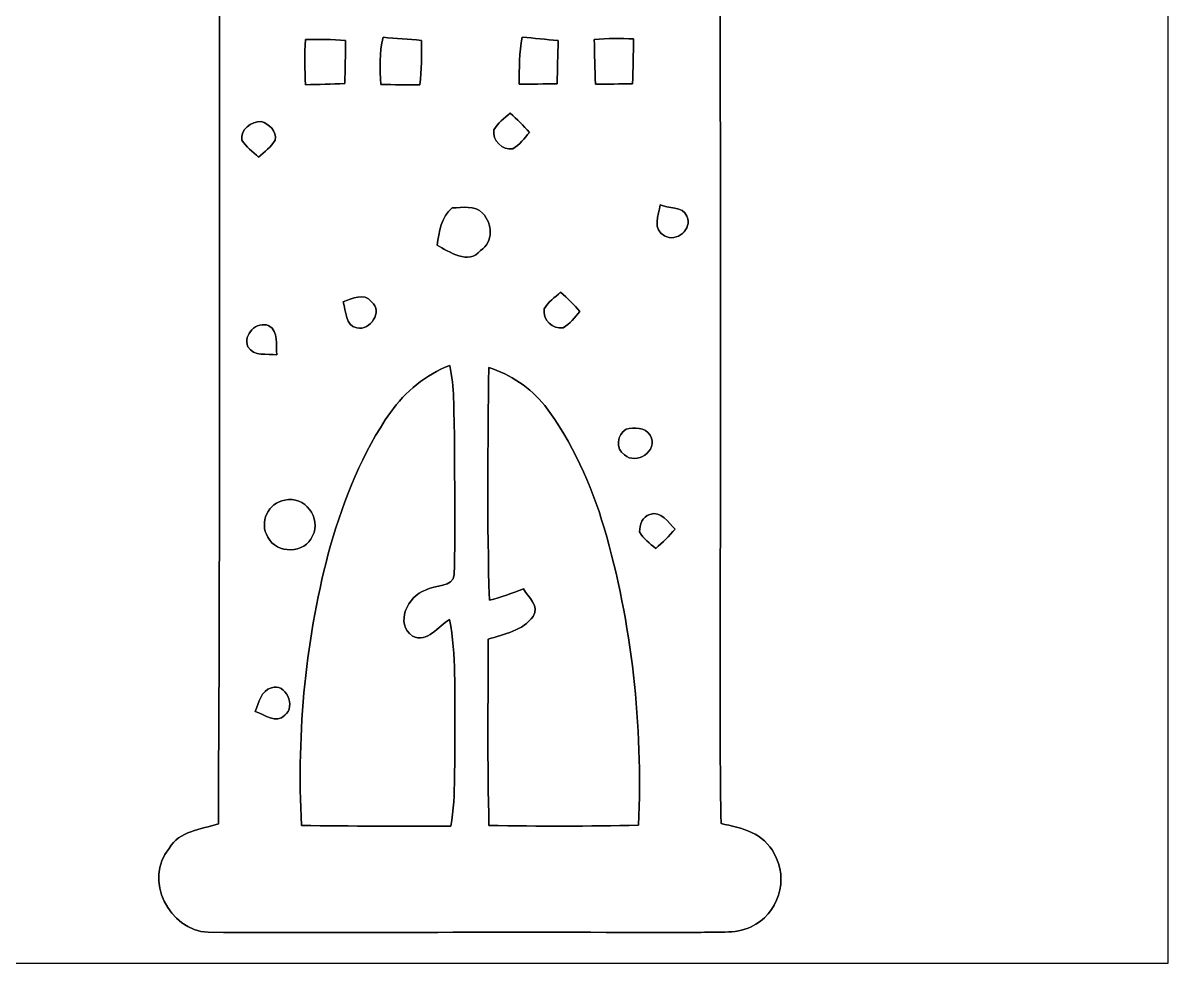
# Model space of a CAD drawing. Header units: centimetres. Extents: x -16.8 to 16.8, y -16.7 to 16.7.
# Drawn here: x 2.34 to 16.77, y -16.67 to -4.81 of the extents above; entities that cross this region are included whole.
import ezdxf

# ---------------------------------------------------------------- set-up
doc = ezdxf.new("R2010")
doc.units = ezdxf.units.CM
doc.header["$MEASUREMENT"] = 0
doc.layers.add('Layer 1', color=7, linetype='Continuous')

msp = doc.modelspace()

# ---------------------------------------------------------------- linework, layer by layer
at = {"layer": 'Layer 1', "color": 7}
for points, knots in [([(-16.77458, 16.66875), (-16.77458, 16.66875), (16.77458, 16.66875), (16.77458, 16.66875), (16.77458, 16.66875), (16.77458, 16.66875), (16.77458, -16.66875), (16.77458, -16.66875), (16.77458, -16.66875), (16.77458, -16.66875), (-16.77458, -16.66875), (-16.77458, -16.66875), (-16.77458, -16.66875), (-16.77458, -16.66875), (-16.77458, 16.66875), (-16.77458, 16.66875), (-16.77458, 16.66875), (-16.77458, 16.66875), (-16.77458, 16.66875), (-16.77458, 16.66875)], [0, 0, 0, 0, 0.16666667, 0.16666667, 0.16666667, 0.16666667, 0.33333333, 0.33333333, 0.33333333, 0.33333333, 0.5, 0.5, 0.5, 0.5, 0.66666667, 0.66666667, 0.66666667, 0.66666667, 1, 1, 1, 1]), ([(4.27037, 8.71008), (4.15996, 8.08567), (4.33176, 7.4422), (4.22204, 6.81637), (4.22204, 6.81637), (4.18147, 6.72394), (4.09998, 6.65833), (4.03507, 6.58389), (4.03507, 6.58389), (3.63573, 6.17855), (3.27201, 5.73722), (2.95416, 5.26556), (2.95416, 5.26556), (2.75484, 4.96499), (2.5781, 4.60834), (2.64689, 4.23651), (2.64689, 4.23651), (2.71604, 3.63467), (3.33093, 3.16018), (3.93277, 3.26743), (3.93277, 3.26743), (4.26861, 3.2639), (4.52543, 3.49779), (4.78402, 3.67559), (4.78402, 3.67559), (4.82953, 3.12773), (4.81471, 2.57775), (4.81647, 2.02847), (4.81647, 2.02847), (4.80519, -3.61844), (4.83376, -9.26606), (4.80201, -14.91262), (4.80201, -14.91262), (4.58258, -14.98424), (4.30953, -15.00187), (4.18042, -15.22201), (4.18042, -15.22201), (3.85445, -15.61289), (4.18324, -16.25706), (4.67219, -16.28069), (4.67219, -16.28069), (6.73065, -16.28457), (8.78946, -16.27576), (10.84827, -16.28387), (10.84827, -16.28387), (11.06876, -16.26376), (11.31217, -16.31315), (11.51819, -16.20979), (11.51819, -16.20979), (11.8551, -16.06374), (12.00326, -15.60195), (11.80712, -15.28727), (11.80712, -15.28727), (11.68717, -15.03609), (11.39155, -14.95672), (11.14107, -14.91015), (11.14107, -14.91015), (11.12379, -14.30867), (11.13084, -13.70718), (11.12979, -13.10569), (11.12979, -13.10569), (11.1312, -7.63976), (11.12873, -2.17417), (11.13084, 3.29177), (11.13084, 3.29177), (11.36897, 3.27413), (11.60851, 3.26143), (11.84698, 3.29106), (11.84698, 3.29106), (12.2047, 3.36374), (12.50632, 3.63467), (12.64744, 3.9684), (12.64744, 3.9684), (12.79842, 4.26791), (12.74833, 4.62633), (12.61075, 4.9209), (12.61075, 4.9209), (12.31441, 5.48993), (11.89672, 5.98452), (11.45787, 6.44807), (11.45787, 6.44807), (10.5791, 7.41151), (9.59697, 8.29627), (8.47513, 8.96761), (8.47513, 8.96761), (8.12271, 9.17681), (7.68667, 9.31157), (7.28698, 9.14894), (7.28698, 9.14894), (6.70913, 8.92951), (6.22406, 8.52946), (5.71923, 8.18339), (5.71923, 8.18339), (5.68607, 8.46702), (5.70512, 8.82086), (5.46171, 9.02476), (5.46171, 9.02476), (5.10752, 9.38459), (4.38997, 9.22091), (4.27037, 8.71008)], [0, 0, 0, 0, 0.03846154, 0.03846154, 0.03846154, 0.03846154, 0.07692308, 0.07692308, 0.07692308, 0.07692308, 0.11538462, 0.11538462, 0.11538462, 0.11538462, 0.15384615, 0.15384615, 0.15384615, 0.15384615, 0.19230769, 0.19230769, 0.19230769, 0.19230769, 0.23076923, 0.23076923, 0.23076923, 0.23076923, 0.26923077, 0.26923077, 0.26923077, 0.26923077, 0.30769231, 0.30769231, 0.30769231, 0.30769231, 0.34615385, 0.34615385, 0.34615385, 0.34615385, 0.38461538, 0.38461538, 0.38461538, 0.38461538, 0.42307692, 0.42307692, 0.42307692, 0.42307692, 0.46153846, 0.46153846, 0.46153846, 0.46153846, 0.5, 0.5, 0.5, 0.5, 0.53846154, 0.53846154, 0.53846154, 0.53846154, 0.57692308, 0.57692308, 0.57692308, 0.57692308, 0.61538462, 0.61538462, 0.61538462, 0.61538462, 0.65384615, 0.65384615, 0.65384615, 0.65384615, 0.69230769, 0.69230769, 0.69230769, 0.69230769, 0.73076923, 0.73076923, 0.73076923, 0.73076923, 0.76923077, 0.76923077, 0.76923077, 0.76923077, 0.80769231, 0.80769231, 0.80769231, 0.80769231, 0.84615385, 0.84615385, 0.84615385, 0.84615385, 0.88461538, 0.88461538, 0.88461538, 0.88461538, 0.92307692, 0.92307692, 0.92307692, 0.92307692, 1, 1, 1, 1]), ([(5.89986, -5.02179), (6.06742, -5.02497), (6.23852, -5.0165), (6.4068, -5.0352), (6.4068, -5.0352), (6.40221, -5.21511), (6.40221, -5.3975), (6.3948, -5.57847), (6.3948, -5.57847), (6.2297, -5.58306), (6.06637, -5.58871), (5.90232, -5.59294), (5.90232, -5.59294), (5.89174, -5.40279), (5.88645, -5.21194), (5.89986, -5.02179)], [0, 0, 0, 0, 0.2, 0.2, 0.2, 0.2, 0.4, 0.4, 0.4, 0.4, 0.6, 0.6, 0.6, 0.6, 1, 1, 1, 1]), ([(6.87952, -4.99428), (7.04003, -5.00874), (7.19984, -5.02003), (7.36177, -5.03308), (7.36177, -5.03308), (7.35859, -5.21935), (7.36953, -5.40808), (7.34272, -5.59364), (7.34272, -5.59364), (7.17832, -5.59188), (7.01569, -5.59188), (6.85236, -5.59082), (6.85236, -5.59082), (6.83719, -5.39115), (6.82978, -5.18936), (6.87952, -4.99428)], [0, 0, 0, 0, 0.2, 0.2, 0.2, 0.2, 0.4, 0.4, 0.4, 0.4, 0.6, 0.6, 0.6, 0.6, 1, 1, 1, 1]), ([(8.63212, -4.99075), (8.78346, -5.00662), (8.93374, -5.02038), (9.08614, -5.03555), (9.08614, -5.03555), (9.08156, -5.21688), (9.07662, -5.39856), (9.07168, -5.58059), (9.07168, -5.58059), (8.91081, -5.582), (8.75206, -5.58518), (8.59261, -5.58412), (8.59261, -5.58412), (8.59825, -5.38551), (8.59155, -5.18583), (8.63212, -4.99075)], [0, 0, 0, 0, 0.2, 0.2, 0.2, 0.2, 0.4, 0.4, 0.4, 0.4, 0.6, 0.6, 0.6, 0.6, 1, 1, 1, 1]), ([(9.54123, -5.02038), (9.70597, -5.00662), (9.87178, -5.00697), (10.03688, -5.01474), (10.03688, -5.01474), (10.033, -5.20312), (10.02912, -5.3915), (10.02453, -5.58059), (10.02453, -5.58059), (9.86719, -5.582), (9.71162, -5.58482), (9.55534, -5.58412), (9.55534, -5.58412), (9.54934, -5.39574), (9.54476, -5.20771), (9.54123, -5.02038)], [0, 0, 0, 0, 0.2, 0.2, 0.2, 0.2, 0.4, 0.4, 0.4, 0.4, 0.6, 0.6, 0.6, 0.6, 1, 1, 1, 1]), ([(5.10011, -6.29073), (5.0733, -6.15386), (5.22041, -6.05755), (5.34106, -6.05437), (5.34106, -6.05437), (5.43983, -6.08506), (5.53896, -6.17855), (5.5185, -6.29073), (5.5185, -6.29073), (5.46806, -6.37893), (5.38268, -6.4389), (5.30931, -6.50628), (5.30931, -6.50628), (5.23557, -6.4389), (5.1502, -6.37893), (5.10011, -6.29073)], [0, 0, 0, 0, 0.2, 0.2, 0.2, 0.2, 0.4, 0.4, 0.4, 0.4, 0.6, 0.6, 0.6, 0.6, 1, 1, 1, 1]), ([(8.27511, -6.16197), (8.3245, -6.07519), (8.40846, -6.01627), (8.48113, -5.9503), (8.48113, -5.9503), (8.56827, -6.02544), (8.64976, -6.10694), (8.72525, -6.19443), (8.72525, -6.19443), (8.65893, -6.26674), (8.60037, -6.35106), (8.51359, -6.40045), (8.51359, -6.40045), (8.38094, -6.42303), (8.25218, -6.29426), (8.27511, -6.16197)], [0, 0, 0, 0, 0.2, 0.2, 0.2, 0.2, 0.4, 0.4, 0.4, 0.4, 0.6, 0.6, 0.6, 0.6, 1, 1, 1, 1]), ([(7.75123, -7.14622), (7.87153, -7.1441), (8.03945, -7.106), (8.13259, -7.2136), (8.13259, -7.2136), (8.2617, -7.34025), (8.27017, -7.57696), (8.10613, -7.68315), (8.10613, -7.68315), (7.95831, -7.86977), (7.71243, -7.69937), (7.55932, -7.61436), (7.55932, -7.61436), (7.59213, -7.45067), (7.60483, -7.25593), (7.75123, -7.14622)], [0, 0, 0, 0, 0.2, 0.2, 0.2, 0.2, 0.4, 0.4, 0.4, 0.4, 0.6, 0.6, 0.6, 0.6, 1, 1, 1, 1]), ([(10.37343, -7.106), (10.46233, -7.15504), (10.66412, -7.118), (10.70751, -7.2517), (10.70751, -7.2517), (10.78794, -7.40869), (10.57204, -7.58825), (10.42705, -7.49688), (10.42705, -7.49688), (10.27112, -7.42703), (10.34768, -7.23053), (10.37343, -7.106)], [0, 0, 0, 0, 0.25, 0.25, 0.25, 0.25, 0.5, 0.5, 0.5, 0.5, 1, 1, 1, 1]), ([(6.37505, -8.33191), (6.48794, -8.29028), (6.63822, -8.20843), (6.73347, -8.33014), (6.73347, -8.33014), (6.88022, -8.45291), (6.71865, -8.69668), (6.54791, -8.65822), (6.54791, -8.65822), (6.39551, -8.63706), (6.41632, -8.43809), (6.37505, -8.33191)], [0, 0, 0, 0, 0.25, 0.25, 0.25, 0.25, 0.5, 0.5, 0.5, 0.5, 1, 1, 1, 1]), ([(8.91011, -8.41975), (8.9595, -8.33296), (9.04346, -8.27405), (9.11613, -8.20808), (9.11613, -8.20808), (9.20327, -8.28322), (9.28476, -8.36471), (9.36025, -8.4522), (9.36025, -8.4522), (9.29393, -8.52452), (9.23537, -8.60884), (9.14859, -8.65822), (9.14859, -8.65822), (9.01594, -8.6808), (8.88718, -8.55204), (8.91011, -8.41975)], [0, 0, 0, 0, 0.2, 0.2, 0.2, 0.2, 0.4, 0.4, 0.4, 0.4, 0.6, 0.6, 0.6, 0.6, 1, 1, 1, 1]), ([(5.17384, -8.89776), (5.11104, -8.74148), (5.28426, -8.56791), (5.44054, -8.63106), (5.44054, -8.63106), (5.56542, -8.70938), (5.52379, -8.87166), (5.54037, -8.9976), (5.54037, -8.9976), (5.41443, -8.98102), (5.25216, -9.02264), (5.17384, -8.89776)], [0, 0, 0, 0, 0.25, 0.25, 0.25, 0.25, 0.5, 0.5, 0.5, 0.5, 1, 1, 1, 1]), ([(6.97265, -9.72467), (7.15892, -9.46044), (7.4168, -9.24913), (7.71878, -9.13201), (7.71878, -9.13201), (7.77981, -9.40541), (7.76676, -9.68728), (7.77804, -9.96562), (7.77804, -9.96562), (7.77769, -10.56569), (7.79357, -11.16647), (7.77522, -11.76655), (7.77522, -11.76655), (7.76393, -11.93871), (7.52828, -11.89461), (7.41292, -11.96728), (7.41292, -11.96728), (7.19279, -12.03078), (7.02204, -12.39626), (7.24782, -12.54443), (7.24782, -12.54443), (7.44432, -12.63509), (7.56849, -12.42025), (7.71772, -12.33664), (7.71772, -12.33664), (7.80591, -12.78643), (7.77452, -13.24928), (7.78475, -13.70542), (7.78475, -13.70542), (7.77311, -14.11676), (7.80133, -14.53444), (7.73395, -14.94296), (7.73395, -14.94296), (7.10565, -14.93908), (6.47735, -14.94508), (5.84941, -14.93202), (5.84941, -14.93202), (5.78908, -13.74528), (5.90127, -12.54725), (6.21665, -11.40107), (6.21665, -11.40107), (6.3881, -10.81158), (6.61494, -10.22773), (6.97265, -9.72467)], [0, 0, 0, 0, 0.08333333, 0.08333333, 0.08333333, 0.08333333, 0.16666667, 0.16666667, 0.16666667, 0.16666667, 0.25, 0.25, 0.25, 0.25, 0.33333333, 0.33333333, 0.33333333, 0.33333333, 0.41666667, 0.41666667, 0.41666667, 0.41666667, 0.5, 0.5, 0.5, 0.5, 0.58333333, 0.58333333, 0.58333333, 0.58333333, 0.66666667, 0.66666667, 0.66666667, 0.66666667, 0.75, 0.75, 0.75, 0.75, 0.83333333, 0.83333333, 0.83333333, 0.83333333, 1, 1, 1, 1]), ([(8.21055, -9.15846), (8.48642, -9.24948), (8.73548, -9.4107), (8.91681, -9.6393), (8.91681, -9.6393), (9.26571, -10.09685), (9.50207, -10.63096), (9.66541, -11.18059), (9.66541, -11.18059), (10.01889, -12.39414), (10.15259, -13.66732), (10.09967, -14.92885), (10.09967, -14.92885), (9.47102, -14.94578), (8.84202, -14.94543), (8.21372, -14.93202), (8.21372, -14.93202), (8.19256, -14.14956), (8.20279, -13.36675), (8.20385, -12.58429), (8.20385, -12.58429), (8.40034, -12.52114), (8.64341, -12.47704), (8.77111, -12.29713), (8.77111, -12.29713), (8.85966, -12.16801), (8.7055, -12.05301), (8.64729, -11.95105), (8.64729, -11.95105), (8.50582, -12.00256), (8.36542, -12.05759), (8.21831, -12.09111), (8.21831, -12.09111), (8.18868, -11.11356), (8.19926, -10.13566), (8.21055, -9.15846)], [0, 0, 0, 0, 0.1, 0.1, 0.1, 0.1, 0.2, 0.2, 0.2, 0.2, 0.3, 0.3, 0.3, 0.3, 0.4, 0.4, 0.4, 0.4, 0.5, 0.5, 0.5, 0.5, 0.6, 0.6, 0.6, 0.6, 0.7, 0.7, 0.7, 0.7, 0.8, 0.8, 0.8, 0.8, 1, 1, 1, 1]), ([(9.94304, -9.93599), (10.04394, -9.90988), (10.18222, -9.912), (10.24431, -10.01148), (10.24431, -10.01148), (10.35756, -10.21468), (10.06687, -10.39354), (9.92187, -10.25878), (9.92187, -10.25878), (9.80546, -10.19069), (9.83156, -9.99525), (9.94304, -9.93599)], [0, 0, 0, 0, 0.25, 0.25, 0.25, 0.25, 0.5, 0.5, 0.5, 0.5, 1, 1, 1, 1]), ([(5.64127, -10.83098), (5.88645, -10.76501), (6.10905, -11.05853), (5.99052, -11.28113), (5.99052, -11.28113), (5.89774, -11.50691), (5.53367, -11.51643), (5.42607, -11.29559), (5.42607, -11.29559), (5.31319, -11.11885), (5.43031, -10.85356), (5.64127, -10.83098)], [0, 0, 0, 0, 0.25, 0.25, 0.25, 0.25, 0.5, 0.5, 0.5, 0.5, 1, 1, 1, 1]), ([(10.24255, -11.01337), (10.38154, -10.95516), (10.47538, -11.11356), (10.56111, -11.1954), (10.56111, -11.1954), (10.48561, -11.28324), (10.40377, -11.36579), (10.31557, -11.44129), (10.31557, -11.44129), (10.24255, -11.37673), (10.16035, -11.31746), (10.11167, -11.23139), (10.11167, -11.23139), (10.11379, -11.1446), (10.14554, -11.03454), (10.24255, -11.01337)], [0, 0, 0, 0, 0.2, 0.2, 0.2, 0.2, 0.4, 0.4, 0.4, 0.4, 0.6, 0.6, 0.6, 0.6, 1, 1, 1, 1]), ([(5.47229, -13.19565), (5.65079, -13.12933), (5.78591, -13.43731), (5.6388, -13.54173), (5.6388, -13.54173), (5.53367, -13.66061), (5.38198, -13.53256), (5.26768, -13.49587), (5.26768, -13.49587), (5.30966, -13.38756), (5.3407, -13.23234), (5.47229, -13.19565)], [0, 0, 0, 0, 0.25, 0.25, 0.25, 0.25, 0.5, 0.5, 0.5, 0.5, 1, 1, 1, 1])]:
    msp.add_open_spline(points, degree=3, knots=knots, dxfattribs=at)
at = {"layer": 'Layer 1', "color": 49}
for points, knots in [([(4.27037, 8.71008), (4.38997, 9.22091), (5.10752, 9.38459), (5.46171, 9.02476), (5.46171, 9.02476), (5.70512, 8.82086), (5.68607, 8.46702), (5.71923, 8.18339), (5.71923, 8.18339), (6.22406, 8.52946), (6.70913, 8.92951), (7.28698, 9.14894), (7.28698, 9.14894), (7.68667, 9.31157), (8.12271, 9.17681), (8.47513, 8.96761), (8.47513, 8.96761), (9.59697, 8.29627), (10.5791, 7.41151), (11.45787, 6.44807), (11.45787, 6.44807), (11.89672, 5.98452), (12.31441, 5.48993), (12.61075, 4.9209), (12.61075, 4.9209), (12.74833, 4.62633), (12.79842, 4.26791), (12.64744, 3.9684), (12.64744, 3.9684), (12.50632, 3.63467), (12.2047, 3.36374), (11.84698, 3.29106), (11.84698, 3.29106), (11.60851, 3.26143), (11.36897, 3.27413), (11.13084, 3.29177), (11.13084, 3.29177), (11.12873, -2.17417), (11.1312, -7.63976), (11.12979, -13.10569), (11.12979, -13.10569), (11.13084, -13.70718), (11.12379, -14.30867), (11.14107, -14.91015), (11.14107, -14.91015), (11.39155, -14.95672), (11.68717, -15.03609), (11.80712, -15.28727), (11.80712, -15.28727), (12.00326, -15.60195), (11.8551, -16.06374), (11.51819, -16.20979), (11.51819, -16.20979), (11.31217, -16.31315), (11.06876, -16.26376), (10.84827, -16.28387), (10.84827, -16.28387), (8.78946, -16.27576), (6.73065, -16.28457), (4.67219, -16.28069), (4.67219, -16.28069), (4.18324, -16.25706), (3.85445, -15.61289), (4.18042, -15.22201), (4.18042, -15.22201), (4.30953, -15.00187), (4.58258, -14.98424), (4.80201, -14.91262), (4.80201, -14.91262), (4.83376, -9.26606), (4.80519, -3.61844), (4.81647, 2.02847), (4.81647, 2.02847), (4.81471, 2.57775), (4.82953, 3.12773), (4.78402, 3.67559), (4.78402, 3.67559), (4.52543, 3.49779), (4.26861, 3.2639), (3.93277, 3.26743), (3.93277, 3.26743), (3.33093, 3.16018), (2.71604, 3.63467), (2.64689, 4.23651), (2.64689, 4.23651), (2.5781, 4.60834), (2.75484, 4.96499), (2.95416, 5.26556), (2.95416, 5.26556), (3.27201, 5.73722), (3.63573, 6.17855), (4.03507, 6.58389), (4.03507, 6.58389), (4.09998, 6.65833), (4.18147, 6.72394), (4.22204, 6.81637), (4.22204, 6.81637), (4.33176, 7.4422), (4.15996, 8.08567), (4.27037, 8.71008), (4.27037, 8.71008), (4.27037, 8.71008), (4.27037, 8.71008), (4.27037, 8.71008)], [0, 0, 0, 0, 0.03703704, 0.03703704, 0.03703704, 0.03703704, 0.07407407, 0.07407407, 0.07407407, 0.07407407, 0.11111111, 0.11111111, 0.11111111, 0.11111111, 0.14814815, 0.14814815, 0.14814815, 0.14814815, 0.18518519, 0.18518519, 0.18518519, 0.18518519, 0.22222222, 0.22222222, 0.22222222, 0.22222222, 0.25925926, 0.25925926, 0.25925926, 0.25925926, 0.2962963, 0.2962963, 0.2962963, 0.2962963, 0.33333333, 0.33333333, 0.33333333, 0.33333333, 0.37037037, 0.37037037, 0.37037037, 0.37037037, 0.40740741, 0.40740741, 0.40740741, 0.40740741, 0.44444444, 0.44444444, 0.44444444, 0.44444444, 0.48148148, 0.48148148, 0.48148148, 0.48148148, 0.51851852, 0.51851852, 0.51851852, 0.51851852, 0.55555556, 0.55555556, 0.55555556, 0.55555556, 0.59259259, 0.59259259, 0.59259259, 0.59259259, 0.62962963, 0.62962963, 0.62962963, 0.62962963, 0.66666667, 0.66666667, 0.66666667, 0.66666667, 0.7037037, 0.7037037, 0.7037037, 0.7037037, 0.74074074, 0.74074074, 0.74074074, 0.74074074, 0.77777778, 0.77777778, 0.77777778, 0.77777778, 0.81481481, 0.81481481, 0.81481481, 0.81481481, 0.85185185, 0.85185185, 0.85185185, 0.85185185, 0.88888889, 0.88888889, 0.88888889, 0.88888889, 0.92592593, 0.92592593, 0.92592593, 0.92592593, 1, 1, 1, 1]), ([(5.89986, -5.02179), (5.88645, -5.21194), (5.89174, -5.40279), (5.90232, -5.59294), (5.90232, -5.59294), (6.06637, -5.58871), (6.2297, -5.58306), (6.3948, -5.57847), (6.3948, -5.57847), (6.40221, -5.3975), (6.40221, -5.21511), (6.4068, -5.0352), (6.4068, -5.0352), (6.23852, -5.0165), (6.06742, -5.02497), (5.89986, -5.02179), (5.89986, -5.02179), (5.89986, -5.02179), (5.89986, -5.02179), (5.89986, -5.02179)], [0, 0, 0, 0, 0.16666667, 0.16666667, 0.16666667, 0.16666667, 0.33333333, 0.33333333, 0.33333333, 0.33333333, 0.5, 0.5, 0.5, 0.5, 0.66666667, 0.66666667, 0.66666667, 0.66666667, 1, 1, 1, 1]), ([(6.87952, -4.99428), (6.82978, -5.18936), (6.83719, -5.39115), (6.85236, -5.59082), (6.85236, -5.59082), (7.01569, -5.59188), (7.17832, -5.59188), (7.34272, -5.59364), (7.34272, -5.59364), (7.36953, -5.40808), (7.35859, -5.21935), (7.36177, -5.03308), (7.36177, -5.03308), (7.19984, -5.02003), (7.04003, -5.00874), (6.87952, -4.99428), (6.87952, -4.99428), (6.87952, -4.99428), (6.87952, -4.99428), (6.87952, -4.99428)], [0, 0, 0, 0, 0.16666667, 0.16666667, 0.16666667, 0.16666667, 0.33333333, 0.33333333, 0.33333333, 0.33333333, 0.5, 0.5, 0.5, 0.5, 0.66666667, 0.66666667, 0.66666667, 0.66666667, 1, 1, 1, 1]), ([(8.63212, -4.99075), (8.59155, -5.18583), (8.59825, -5.38551), (8.59261, -5.58412), (8.59261, -5.58412), (8.75206, -5.58518), (8.91081, -5.582), (9.07168, -5.58059), (9.07168, -5.58059), (9.07662, -5.39856), (9.08156, -5.21688), (9.08614, -5.03555), (9.08614, -5.03555), (8.93374, -5.02038), (8.78346, -5.00662), (8.63212, -4.99075), (8.63212, -4.99075), (8.63212, -4.99075), (8.63212, -4.99075), (8.63212, -4.99075)], [0, 0, 0, 0, 0.16666667, 0.16666667, 0.16666667, 0.16666667, 0.33333333, 0.33333333, 0.33333333, 0.33333333, 0.5, 0.5, 0.5, 0.5, 0.66666667, 0.66666667, 0.66666667, 0.66666667, 1, 1, 1, 1]), ([(9.54123, -5.02038), (9.54476, -5.20771), (9.54934, -5.39574), (9.55534, -5.58412), (9.55534, -5.58412), (9.71162, -5.58482), (9.86719, -5.582), (10.02453, -5.58059), (10.02453, -5.58059), (10.02912, -5.3915), (10.033, -5.20312), (10.03688, -5.01474), (10.03688, -5.01474), (9.87178, -5.00697), (9.70597, -5.00662), (9.54123, -5.02038), (9.54123, -5.02038), (9.54123, -5.02038), (9.54123, -5.02038), (9.54123, -5.02038)], [0, 0, 0, 0, 0.16666667, 0.16666667, 0.16666667, 0.16666667, 0.33333333, 0.33333333, 0.33333333, 0.33333333, 0.5, 0.5, 0.5, 0.5, 0.66666667, 0.66666667, 0.66666667, 0.66666667, 1, 1, 1, 1]), ([(5.10011, -6.29073), (5.1502, -6.37893), (5.23557, -6.4389), (5.30931, -6.50628), (5.30931, -6.50628), (5.38268, -6.4389), (5.46806, -6.37893), (5.5185, -6.29073), (5.5185, -6.29073), (5.53896, -6.17855), (5.43983, -6.08506), (5.34106, -6.05437), (5.34106, -6.05437), (5.22041, -6.05755), (5.0733, -6.15386), (5.10011, -6.29073), (5.10011, -6.29073), (5.10011, -6.29073), (5.10011, -6.29073), (5.10011, -6.29073)], [0, 0, 0, 0, 0.16666667, 0.16666667, 0.16666667, 0.16666667, 0.33333333, 0.33333333, 0.33333333, 0.33333333, 0.5, 0.5, 0.5, 0.5, 0.66666667, 0.66666667, 0.66666667, 0.66666667, 1, 1, 1, 1]), ([(8.27511, -6.16197), (8.25218, -6.29426), (8.38094, -6.42303), (8.51359, -6.40045), (8.51359, -6.40045), (8.60037, -6.35106), (8.65893, -6.26674), (8.72525, -6.19443), (8.72525, -6.19443), (8.64976, -6.10694), (8.56827, -6.02544), (8.48113, -5.9503), (8.48113, -5.9503), (8.40846, -6.01627), (8.3245, -6.07519), (8.27511, -6.16197), (8.27511, -6.16197), (8.27511, -6.16197), (8.27511, -6.16197), (8.27511, -6.16197)], [0, 0, 0, 0, 0.16666667, 0.16666667, 0.16666667, 0.16666667, 0.33333333, 0.33333333, 0.33333333, 0.33333333, 0.5, 0.5, 0.5, 0.5, 0.66666667, 0.66666667, 0.66666667, 0.66666667, 1, 1, 1, 1]), ([(7.75123, -7.14622), (7.60483, -7.25593), (7.59213, -7.45067), (7.55932, -7.61436), (7.55932, -7.61436), (7.71243, -7.69937), (7.95831, -7.86977), (8.10613, -7.68315), (8.10613, -7.68315), (8.27017, -7.57696), (8.2617, -7.34025), (8.13259, -7.2136), (8.13259, -7.2136), (8.03945, -7.106), (7.87153, -7.1441), (7.75123, -7.14622), (7.75123, -7.14622), (7.75123, -7.14622), (7.75123, -7.14622), (7.75123, -7.14622)], [0, 0, 0, 0, 0.16666667, 0.16666667, 0.16666667, 0.16666667, 0.33333333, 0.33333333, 0.33333333, 0.33333333, 0.5, 0.5, 0.5, 0.5, 0.66666667, 0.66666667, 0.66666667, 0.66666667, 1, 1, 1, 1]), ([(10.37343, -7.106), (10.34768, -7.23053), (10.27112, -7.42703), (10.42705, -7.49688), (10.42705, -7.49688), (10.57204, -7.58825), (10.78794, -7.40869), (10.70751, -7.2517), (10.70751, -7.2517), (10.66412, -7.118), (10.46233, -7.15504), (10.37343, -7.106), (10.37343, -7.106), (10.37343, -7.106), (10.37343, -7.106), (10.37343, -7.106)], [0, 0, 0, 0, 0.2, 0.2, 0.2, 0.2, 0.4, 0.4, 0.4, 0.4, 0.6, 0.6, 0.6, 0.6, 1, 1, 1, 1]), ([(6.37505, -8.33191), (6.41632, -8.43809), (6.39551, -8.63706), (6.54791, -8.65822), (6.54791, -8.65822), (6.71865, -8.69668), (6.88022, -8.45291), (6.73347, -8.33014), (6.73347, -8.33014), (6.63822, -8.20843), (6.48794, -8.29028), (6.37505, -8.33191), (6.37505, -8.33191), (6.37505, -8.33191), (6.37505, -8.33191), (6.37505, -8.33191)], [0, 0, 0, 0, 0.2, 0.2, 0.2, 0.2, 0.4, 0.4, 0.4, 0.4, 0.6, 0.6, 0.6, 0.6, 1, 1, 1, 1]), ([(8.91011, -8.41975), (8.88718, -8.55204), (9.01594, -8.6808), (9.14859, -8.65822), (9.14859, -8.65822), (9.23537, -8.60884), (9.29393, -8.52452), (9.36025, -8.4522), (9.36025, -8.4522), (9.28476, -8.36471), (9.20327, -8.28322), (9.11613, -8.20808), (9.11613, -8.20808), (9.04346, -8.27405), (8.9595, -8.33296), (8.91011, -8.41975), (8.91011, -8.41975), (8.91011, -8.41975), (8.91011, -8.41975), (8.91011, -8.41975)], [0, 0, 0, 0, 0.16666667, 0.16666667, 0.16666667, 0.16666667, 0.33333333, 0.33333333, 0.33333333, 0.33333333, 0.5, 0.5, 0.5, 0.5, 0.66666667, 0.66666667, 0.66666667, 0.66666667, 1, 1, 1, 1]), ([(5.17384, -8.89776), (5.25216, -9.02264), (5.41443, -8.98102), (5.54037, -8.9976), (5.54037, -8.9976), (5.52379, -8.87166), (5.56542, -8.70938), (5.44054, -8.63106), (5.44054, -8.63106), (5.28426, -8.56791), (5.11104, -8.74148), (5.17384, -8.89776), (5.17384, -8.89776), (5.17384, -8.89776), (5.17384, -8.89776), (5.17384, -8.89776)], [0, 0, 0, 0, 0.2, 0.2, 0.2, 0.2, 0.4, 0.4, 0.4, 0.4, 0.6, 0.6, 0.6, 0.6, 1, 1, 1, 1]), ([(6.97265, -9.72467), (6.61494, -10.22773), (6.3881, -10.81158), (6.21665, -11.40107), (6.21665, -11.40107), (5.90127, -12.54725), (5.78908, -13.74528), (5.84941, -14.93202), (5.84941, -14.93202), (6.47735, -14.94508), (7.10565, -14.93908), (7.73395, -14.94296), (7.73395, -14.94296), (7.80133, -14.53444), (7.77311, -14.11676), (7.78475, -13.70542), (7.78475, -13.70542), (7.77452, -13.24928), (7.80591, -12.78643), (7.71772, -12.33664), (7.71772, -12.33664), (7.56849, -12.42025), (7.44432, -12.63509), (7.24782, -12.54443), (7.24782, -12.54443), (7.02204, -12.39626), (7.19279, -12.03078), (7.41292, -11.96728), (7.41292, -11.96728), (7.52828, -11.89461), (7.76393, -11.93871), (7.77522, -11.76655), (7.77522, -11.76655), (7.79357, -11.16647), (7.77769, -10.56569), (7.77804, -9.96562), (7.77804, -9.96562), (7.76676, -9.68728), (7.77981, -9.40541), (7.71878, -9.13201), (7.71878, -9.13201), (7.4168, -9.24913), (7.15892, -9.46044), (6.97265, -9.72467), (6.97265, -9.72467), (6.97265, -9.72467), (6.97265, -9.72467), (6.97265, -9.72467)], [0, 0, 0, 0, 0.07692308, 0.07692308, 0.07692308, 0.07692308, 0.15384615, 0.15384615, 0.15384615, 0.15384615, 0.23076923, 0.23076923, 0.23076923, 0.23076923, 0.30769231, 0.30769231, 0.30769231, 0.30769231, 0.38461538, 0.38461538, 0.38461538, 0.38461538, 0.46153846, 0.46153846, 0.46153846, 0.46153846, 0.53846154, 0.53846154, 0.53846154, 0.53846154, 0.61538462, 0.61538462, 0.61538462, 0.61538462, 0.69230769, 0.69230769, 0.69230769, 0.69230769, 0.76923077, 0.76923077, 0.76923077, 0.76923077, 0.84615385, 0.84615385, 0.84615385, 0.84615385, 1, 1, 1, 1]), ([(8.21055, -9.15846), (8.19926, -10.13566), (8.18868, -11.11356), (8.21831, -12.09111), (8.21831, -12.09111), (8.36542, -12.05759), (8.50582, -12.00256), (8.64729, -11.95105), (8.64729, -11.95105), (8.7055, -12.05301), (8.85966, -12.16801), (8.77111, -12.29713), (8.77111, -12.29713), (8.64341, -12.47704), (8.40034, -12.52114), (8.20385, -12.58429), (8.20385, -12.58429), (8.20279, -13.36675), (8.19256, -14.14956), (8.21372, -14.93202), (8.21372, -14.93202), (8.84202, -14.94543), (9.47102, -14.94578), (10.09967, -14.92885), (10.09967, -14.92885), (10.15259, -13.66732), (10.01889, -12.39414), (9.66541, -11.18059), (9.66541, -11.18059), (9.50207, -10.63096), (9.26571, -10.09685), (8.91681, -9.6393), (8.91681, -9.6393), (8.73548, -9.4107), (8.48642, -9.24948), (8.21055, -9.15846), (8.21055, -9.15846), (8.21055, -9.15846), (8.21055, -9.15846), (8.21055, -9.15846)], [0, 0, 0, 0, 0.09090909, 0.09090909, 0.09090909, 0.09090909, 0.18181818, 0.18181818, 0.18181818, 0.18181818, 0.27272727, 0.27272727, 0.27272727, 0.27272727, 0.36363636, 0.36363636, 0.36363636, 0.36363636, 0.45454545, 0.45454545, 0.45454545, 0.45454545, 0.54545455, 0.54545455, 0.54545455, 0.54545455, 0.63636364, 0.63636364, 0.63636364, 0.63636364, 0.72727273, 0.72727273, 0.72727273, 0.72727273, 0.81818182, 0.81818182, 0.81818182, 0.81818182, 1, 1, 1, 1]), ([(9.94304, -9.93599), (9.83156, -9.99525), (9.80546, -10.19069), (9.92187, -10.25878), (9.92187, -10.25878), (10.06687, -10.39354), (10.35756, -10.21468), (10.24431, -10.01148), (10.24431, -10.01148), (10.18222, -9.912), (10.04394, -9.90988), (9.94304, -9.93599), (9.94304, -9.93599), (9.94304, -9.93599), (9.94304, -9.93599), (9.94304, -9.93599)], [0, 0, 0, 0, 0.2, 0.2, 0.2, 0.2, 0.4, 0.4, 0.4, 0.4, 0.6, 0.6, 0.6, 0.6, 1, 1, 1, 1]), ([(5.64127, -10.83098), (5.43031, -10.85356), (5.31319, -11.11885), (5.42607, -11.29559), (5.42607, -11.29559), (5.53367, -11.51643), (5.89774, -11.50691), (5.99052, -11.28113), (5.99052, -11.28113), (6.10905, -11.05853), (5.88645, -10.76501), (5.64127, -10.83098), (5.64127, -10.83098), (5.64127, -10.83098), (5.64127, -10.83098), (5.64127, -10.83098)], [0, 0, 0, 0, 0.2, 0.2, 0.2, 0.2, 0.4, 0.4, 0.4, 0.4, 0.6, 0.6, 0.6, 0.6, 1, 1, 1, 1]), ([(10.24255, -11.01337), (10.14554, -11.03454), (10.11379, -11.1446), (10.11167, -11.23139), (10.11167, -11.23139), (10.16035, -11.31746), (10.24255, -11.37673), (10.31557, -11.44129), (10.31557, -11.44129), (10.40377, -11.36579), (10.48561, -11.28324), (10.56111, -11.1954), (10.56111, -11.1954), (10.47538, -11.11356), (10.38154, -10.95516), (10.24255, -11.01337), (10.24255, -11.01337), (10.24255, -11.01337), (10.24255, -11.01337), (10.24255, -11.01337)], [0, 0, 0, 0, 0.16666667, 0.16666667, 0.16666667, 0.16666667, 0.33333333, 0.33333333, 0.33333333, 0.33333333, 0.5, 0.5, 0.5, 0.5, 0.66666667, 0.66666667, 0.66666667, 0.66666667, 1, 1, 1, 1]), ([(5.47229, -13.19565), (5.3407, -13.23234), (5.30966, -13.38756), (5.26768, -13.49587), (5.26768, -13.49587), (5.38198, -13.53256), (5.53367, -13.66061), (5.6388, -13.54173), (5.6388, -13.54173), (5.78591, -13.43731), (5.65079, -13.12933), (5.47229, -13.19565)], [0, 0, 0, 0, 0.25, 0.25, 0.25, 0.25, 0.5, 0.5, 0.5, 0.5, 1, 1, 1, 1])]:
    msp.add_open_spline(points, degree=3, knots=knots, dxfattribs=at)

doc.saveas('drawing.dxf')
